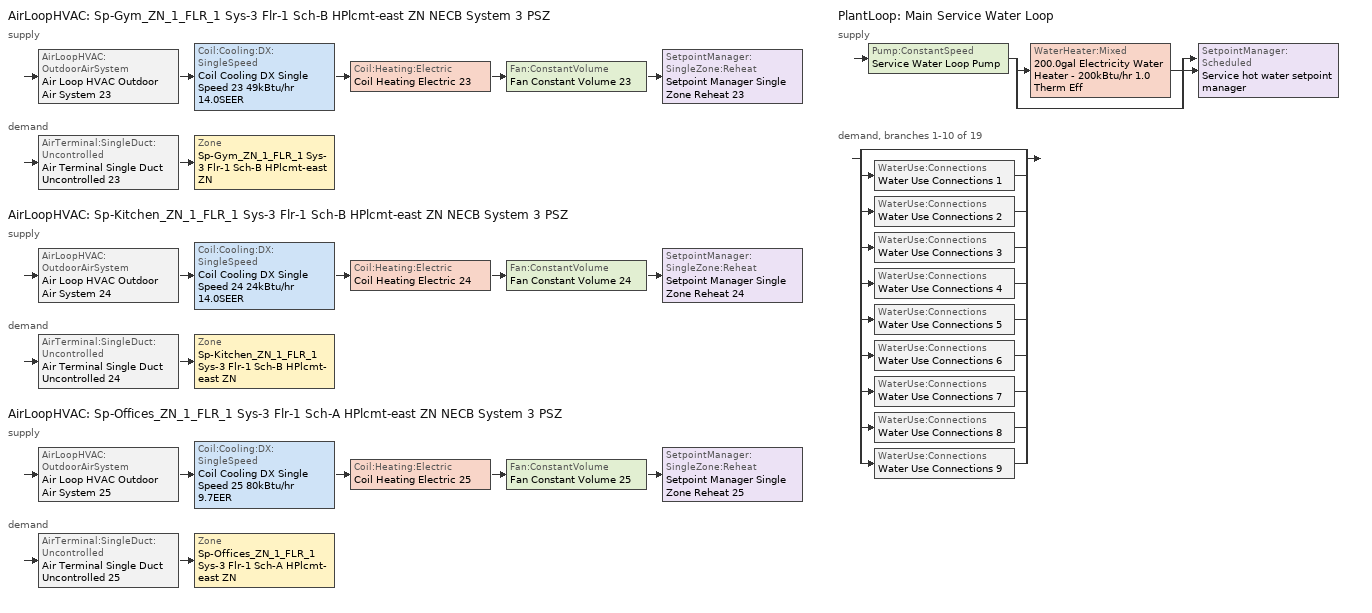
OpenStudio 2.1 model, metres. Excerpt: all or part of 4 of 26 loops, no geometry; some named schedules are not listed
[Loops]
AirLoopHVAC 'Sp-Gym_ZN_1_FLR_1 Sys-3 Flr-1 Sch-B HPlcmt-east ZN NECB System 3 PSZ'
 supply: AirLoopHVAC:OutdoorAirSystem 'Air Loop HVAC Outdoor Air System 23' > Coil:Cooling:DX:SingleSpeed 'Coil Cooling DX Single Speed 23 49kBtu/hr 14.0SEER' > Coil:Heating:Electric 'Coil Heating Electric 23' > Fan:ConstantVolume 'Fan Constant Volume 23' > SetpointManager:SingleZone:Reheat 'Setpoint Manager Single Zone Reheat 23'
 demand: AirTerminal:SingleDuct:Uncontrolled 'Air Terminal Single Duct Uncontrolled 23' > Zone 'Sp-Gym_ZN_1_FLR_1 Sys-3 Flr-1 Sch-B HPlcmt-east ZN'
AirLoopHVAC 'Sp-Kitchen_ZN_1_FLR_1 Sys-3 Flr-1 Sch-B HPlcmt-east ZN NECB System 3 PSZ'
 supply: AirLoopHVAC:OutdoorAirSystem 'Air Loop HVAC Outdoor Air System 24' > Coil:Cooling:DX:SingleSpeed 'Coil Cooling DX Single Speed 24 24kBtu/hr 14.0SEER' > Coil:Heating:Electric 'Coil Heating Electric 24' > Fan:ConstantVolume 'Fan Constant Volume 24' > SetpointManager:SingleZone:Reheat 'Setpoint Manager Single Zone Reheat 24'
 demand: AirTerminal:SingleDuct:Uncontrolled 'Air Terminal Single Duct Uncontrolled 24' > Zone 'Sp-Kitchen_ZN_1_FLR_1 Sys-3 Flr-1 Sch-B HPlcmt-east ZN'
AirLoopHVAC 'Sp-Offices_ZN_1_FLR_1 Sys-3 Flr-1 Sch-A HPlcmt-east ZN NECB System 3 PSZ'
 supply: AirLoopHVAC:OutdoorAirSystem 'Air Loop HVAC Outdoor Air System 25' > Coil:Cooling:DX:SingleSpeed 'Coil Cooling DX Single Speed 25 80kBtu/hr 9.7EER' > Coil:Heating:Electric 'Coil Heating Electric 25' > Fan:ConstantVolume 'Fan Constant Volume 25' > SetpointManager:SingleZone:Reheat 'Setpoint Manager Single Zone Reheat 25'
 demand: AirTerminal:SingleDuct:Uncontrolled 'Air Terminal Single Duct Uncontrolled 25' > Zone 'Sp-Offices_ZN_1_FLR_1 Sys-3 Flr-1 Sch-A HPlcmt-east ZN'
PlantLoop 'Main Service Water Loop'
 supply: Pump:ConstantSpeed 'Service Water Loop Pump' > split
  | WaterHeater:Mixed '200.0gal Electricity Water Heater - 200kBtu/hr 1.0 Therm Eff'
  | bypass
  join > SetpointManager:Scheduled 'Service hot water setpoint manager'
 demand, branches 1-10 of 19: split
  | bypass
  | WaterUse:Connections 'Water Use Connections 1'
  | WaterUse:Connections 'Water Use Connections 2'
  | WaterUse:Connections 'Water Use Connections 3'
  | WaterUse:Connections 'Water Use Connections 4'
  | WaterUse:Connections 'Water Use Connections 5'
  | WaterUse:Connections 'Water Use Connections 6'
  | WaterUse:Connections 'Water Use Connections 7'
  | WaterUse:Connections 'Water Use Connections 8'
  | WaterUse:Connections 'Water Use Connections 9'
[Sizing:Zone] Zone Cooling Design Supply Air Temperature Input Method=SupplyAirTemperature; Zone Cooling Design Supply Air Temperature {C}=13; Zone Cooling Design Supply Air Temperature Difference {deltaC}=11.11; Zone Heating Design Supply Air Temperature Input Method=SupplyAirTemperature; Zone Heating Design Supply Air Temperature {C}=43; Zone Heating Design Supply Air Temperature Difference {deltaC}=11.11; Zone Cooling Design Supply Air Humidity Ratio {kg-H2O/kg-air}=0.0085; Zone Heating Design Supply Air Humidity Ratio {kg-H2O/kg-air}=0.008; Zone Heating Sizing Factor=1.3; Zone Cooling Sizing Factor=1.1; Cooling Design Air Flow Method=DesignDay; Heating Design Air Flow Method=DesignDay; Account for Dedicated Outdoor Air System=No; Dedicated Outdoor Air System Control Strategy=NeutralSupplyAir; Dedicated Outdoor Air Low Setpoint Temperature for Design {C}=autosize; Dedicated Outdoor Air High Setpoint Temperature for Design {C}=autosize
Sp-Gym_ZN_1_FLR_1 Sys-3 Flr-1 Sch-B HPlcmt-east ZN; Sp-Kitchen_ZN_1_FLR_1 Sys-3 Flr-1 Sch-B HPlcmt-east ZN; Sp-Offices_ZN_1_FLR_1 Sys-3 Flr-1 Sch-A HPlcmt-east ZN
[Zone equipment]
Sp-Gym_ZN_1_FLR_1 Sys-3 Flr-1 Sch-B HPlcmt-east ZN: Air Terminal Single Duct Uncontrolled 23, Zone HVAC Baseboard Convective Electric 23
Sp-Kitchen_ZN_1_FLR_1 Sys-3 Flr-1 Sch-B HPlcmt-east ZN: Air Terminal Single Duct Uncontrolled 24, Zone HVAC Baseboard Convective Electric 24
Sp-Offices_ZN_1_FLR_1 Sys-3 Flr-1 Sch-A HPlcmt-east ZN: Air Terminal Single Duct Uncontrolled 25, Zone HVAC Baseboard Convective Electric 25
[AirLoopHVAC] Design Supply Air Flow Rate {m3/s}=AutoSize
Name | Availability Schedule | Availability Manager
Sp-Gym_ZN_1_FLR_1 Sys-3 Flr-1 Sch-B HPlcmt-east ZN NECB System 3 PSZ | Sp-Gym_ZN_1_FLR_1 Sys-3 Flr-1 Sch-B HPlcmt-east ZN NECB System 3 PSZ Occ Sch | Availability Manager Night Cycle 13
Sp-Kitchen_ZN_1_FLR_1 Sys-3 Flr-1 Sch-B HPlcmt-east ZN NECB System 3 PSZ | Sp-Kitchen_ZN_1_FLR_1 Sys-3 Flr-1 Sch-B HPlcmt-east ZN NECB System 3 PSZ Occ Sch | Availability Manager Night Cycle 14
Sp-Offices_ZN_1_FLR_1 Sys-3 Flr-1 Sch-A HPlcmt-east ZN NECB System 3 PSZ | Sp-Offices_ZN_1_FLR_1 Sys-3 Flr-1 Sch-A HPlcmt-east ZN NECB System 3 PSZ Occ Sch | Availability Manager Night Cycle 25
[Sizing:System] Type of Load to Size On=Sensible; Design Outdoor Air Flow Rate {m3/s}=Autosize; Minimum System Air Flow Ratio=1; Preheat Design Temperature {C}=7; Preheat Design Humidity Ratio {kg-H2O/kg-Air}=0.008; Precool Design Temperature {C}=13; Precool Design Humidity Ratio {kg-H2O/kg-Air}=0.008; Central Cooling Design Supply Air Temperature {C}=13; Central Heating Design Supply Air Temperature {C}=43; Sizing Option=NonCoincident; 100% Outdoor Air in Cooling=No; 100% Outdoor Air in Heating=No; Central Cooling Design Supply Air Humidity Ratio {kg-H2O/kg-Air}=0.0085; Central Heating Design Supply Air Humidity Ratio {kg-H2O/kg-Air}=0.008; Cooling Design Air Flow Method=DesignDay; Cooling Design Air Flow Rate {m3/s}=0; Heating Design Air Flow Method=DesignDay; Heating Design Air Flow Rate {m3/s}=0; System Outdoor Air Method=ZoneSum; Zone Maximum Outdoor Air Fraction=1; Cooling Supply Air Flow Rate Per Floor Area {m3/s-m2}=0.00996765; Cooling Fraction of Autosized Cooling Supply Air Flow Rate=1; Cooling Supply Air Flow Rate Per Unit Cooling Capacity {m3/s-W}=3.94755e-05; Heating Supply Air Flow Rate Per Floor Area {m3/s-m2}=0.00996765; Heating Fraction of Autosized Heating Supply Air Flow Rate=1; Heating Fraction of Autosized Cooling Supply Air Flow Rate=1; Heating Supply Air Flow Rate Per Unit Heating Capacity {m3/s-W}=3.15882e-05; Cooling Design Capacity Method=CoolingDesignCapacity; Cooling Design Capacity {W}=autosize; Cooling Design Capacity Per Floor Area {W/m2}=234.7; Fraction of Autosized Cooling Design Capacity=1; Heating Design Capacity Method=HeatingDesignCapacity; Heating Design Capacity {W}=autosize; Heating Design Capacity Per Floor Area {W/m2}=157; Fraction of Autosized Heating Design Capacity=1; Central Cooling Capacity Control Method=OnOff
Sp-Gym_ZN_1_FLR_1 Sys-3 Flr-1 Sch-B HPlcmt-east ZN NECB System 3 PSZ; Sp-Kitchen_ZN_1_FLR_1 Sys-3 Flr-1 Sch-B HPlcmt-east ZN NECB System 3 PSZ; Sp-Offices_ZN_1_FLR_1 Sys-3 Flr-1 Sch-A HPlcmt-east ZN NECB System 3 PSZ
[Fan:ConstantVolume] Availability Schedule=Always On Discrete; Fan Efficiency=0.39975; Pressure Rise {Pa}=640; Maximum Flow Rate {m3/s}=AutoSize; Motor Efficiency=0.615
Fan Constant Volume 23; Fan Constant Volume 24; Fan Constant Volume 25
[Coil:Heating:Electric] Availability Schedule=Always On Discrete
Coil Heating Electric 23; Coil Heating Electric 24; Coil Heating Electric 25
[Coil:Cooling:DX:SingleSpeed] Availability Schedule=Always On Discrete; Rated Total Cooling Capacity {W}=autosize; Rated Sensible Heat Ratio=autosize; Rated Air Flow Rate {m3/s}=autosize; Rated Evaporator Fan Power Per Volume Flow Rate {W/(m3/s)}=773.3; Condenser Type=AirCooled; Evaporative Condenser Effectiveness=0; Evaporative Condenser Air Flow Rate {m3/s}=Autosize; Evaporative Condenser Pump Rated Power Consumption {W}=Autosize; Crankcase Heater Capacity {W}=0; Maximum Outdoor Dry-Bulb Temperature for Crankcase Heater Operation {C}=0; Basin Heater Capacity {W/K}=0; Basin Heater Setpoint Temperature {C}=10
Name | Rated COP {W/W} | Total Cooling Capacity Function of Temperature Curve | Total Cooling Capacity Function of Flow Fraction Curve | Energy Input Ratio Function of Temperature Curve | Energy Input Ratio Function of Flow Fraction Curve | Part Load Fraction Correlation Curve
Coil Cooling DX Single Speed 23 49kBtu/hr 14.0SEER | 3.8248 | DXCOOL-NECB2011-REF-CAPFT 15 | DXCOOL-NECB2011-REF-CAPFFLOW 15 | DXCOOL-NECB2011-REF-COOLEIRFT 15 | DXCOOL-NECB2011-REF-COOLEIRFFLOW 15 | DXCOOL-NECB2011-REF-COOLPLFFPLR 15
Coil Cooling DX Single Speed 24 24kBtu/hr 14.0SEER | 3.8248 | DXCOOL-NECB2011-REF-CAPFT 16 | DXCOOL-NECB2011-REF-CAPFFLOW 16 | DXCOOL-NECB2011-REF-COOLEIRFT 16 | DXCOOL-NECB2011-REF-COOLEIRFFLOW 16 | DXCOOL-NECB2011-REF-COOLPLFFPLR 16
Coil Cooling DX Single Speed 25 80kBtu/hr 9.7EER | 3.33966 | DXCOOL-NECB2011-REF-CAPFT 17 | DXCOOL-NECB2011-REF-CAPFFLOW 17 | DXCOOL-NECB2011-REF-COOLEIRFT 17 | DXCOOL-NECB2011-REF-COOLEIRFFLOW 17 | DXCOOL-NECB2011-REF-COOLPLFFPLR 17
[Controller:OutdoorAir] Minimum Outdoor Air Flow Rate {m3/s}=0; Maximum Outdoor Air Flow Rate {m3/s}=Autosize; Economizer Control Action Type=ModulateFlow; Lockout Type=NoLockout; Minimum Limit Type=FixedMinimum; High Humidity Control=No; Heat Recovery Bypass Control Type=BypassWhenWithinEconomizerLimits
Name | Economizer Control Type | Economizer Maximum Limit Dry-Bulb Temperature {C} | Economizer Maximum Limit Enthalpy {J/kg} | Economizer Minimum Limit Dry-Bulb Temperature {C} | Minimum Outdoor Air Schedule | Controller Mechanical Ventilation
Controller Outdoor Air 23 | NoEconomizer | 28 | 64000 | -100 | Sp-Gym_ZN_1_FLR_1 Sys-3 Flr-1 Sch-B HPlcmt-east ZN NECB System 3 PSZ Occ Sch | Controller Mechanical Ventilation 23
Controller Outdoor Air 24 | NoEconomizer | 28 | 64000 | -100 | Sp-Kitchen_ZN_1_FLR_1 Sys-3 Flr-1 Sch-B HPlcmt-east ZN NECB System 3 PSZ Occ Sch | Controller Mechanical Ventilation 24
Controller Outdoor Air 25 | DifferentialEnthalpy |  |  |  | Sp-Offices_ZN_1_FLR_1 Sys-3 Flr-1 Sch-A HPlcmt-east ZN NECB System 3 PSZ Occ Sch | Controller Mechanical Ventilation 25
[Controller:MechanicalVentilation] Availability Schedule=Always On Discrete; System Outdoor Air Method=ZoneSum
Controller Mechanical Ventilation 23; Controller Mechanical Ventilation 24; Controller Mechanical Ventilation 25
[AirLoopHVAC:OutdoorAirSystem]
Name | Controller
Air Loop HVAC Outdoor Air System 23 | Controller Outdoor Air 23
Air Loop HVAC Outdoor Air System 24 | Controller Outdoor Air 24
Air Loop HVAC Outdoor Air System 25 | Controller Outdoor Air 25
[SetpointManager:SingleZone:Reheat] Minimum Supply Air Temperature {C}=13; Maximum Supply Air Temperature {C}=43
Name | Control Zone
Setpoint Manager Single Zone Reheat 23 | Sp-Gym_ZN_1_FLR_1 Sys-3 Flr-1 Sch-B HPlcmt-east ZN
Setpoint Manager Single Zone Reheat 24 | Sp-Kitchen_ZN_1_FLR_1 Sys-3 Flr-1 Sch-B HPlcmt-east ZN
Setpoint Manager Single Zone Reheat 25 | Sp-Offices_ZN_1_FLR_1 Sys-3 Flr-1 Sch-A HPlcmt-east ZN
[AirTerminal:SingleDuct:Uncontrolled] Availability Schedule=Always On Discrete; Maximum Air Flow Rate {m3/s}=AutoSize
Air Terminal Single Duct Uncontrolled 23; Air Terminal Single Duct Uncontrolled 24; Air Terminal Single Duct Uncontrolled 25
[ZoneHVAC:Baseboard:Convective:Electric] Availability Schedule=Always On Discrete; Nominal Capacity {W}=autosize; Efficiency=1
Zone HVAC Baseboard Convective Electric 23; Zone HVAC Baseboard Convective Electric 24; Zone HVAC Baseboard Convective Electric 25
[PlantLoop]
Main Service Water Loop: Maximum Loop Temperature {C}=60; Minimum Loop Temperature {C}=10; Plant Loop Volume {m3}=Autocalculate; Load Distribution Scheme=Optimal
[Sizing:Plant]
Main Service Water Loop: Loop Type=Heating; Design Loop Exit Temperature {C}=60; Loop Design Temperature Difference {deltaC}=5; Sizing Option=NonCoincident; Zone Timesteps in Averaging Window=1; Coincident Sizing Factor Mode=None
[SetpointManager:Scheduled]
Service hot water setpoint manager: Control Variable=Temperature; Schedule=Service Water Loop Temp - 140F
[Pump:ConstantSpeed]
Service Water Loop Pump: Rated Flow Rate {m3/s}=autosize; Rated Pump Head {Pa}=29891; Rated Power Consumption {W}=autosize; Motor Efficiency=0.7; Fraction of Motor Inefficiencies to Fluid Stream=0; Pump Control Type=Intermittent
[WaterHeater:Mixed]
200.0gal Electricity Water Heater - 200kBtu/hr 1.0 Therm Eff: Tank Volume {m3}=0.757082; Setpoint Temperature Schedule=Service Water Loop Temp - 140F; Deadband Temperature Difference {deltaC}=2; Maximum Temperature Limit {C}=82.2222; Heater Control Type=Cycle; Heater Maximum Capacity {W}=58614.2; Heater Fuel Type=Electricity; Heater Thermal Efficiency=1; Off Cycle Parasitic Fuel Consumption Rate {W}=783.965; Off Cycle Parasitic Fuel Type=Electricity; Off Cycle Parasitic Heat Fraction to Tank=0.8; On Cycle Parasitic Fuel Consumption Rate {W}=783.965; On Cycle Parasitic Fuel Type=Electricity; On Cycle Parasitic Heat Fraction to Tank=0; Ambient Temperature Indicator=Schedule; Ambient Temperature Schedule=Water Heater Ambient Temp Schedule - 70F; Off Cycle Loss Coefficient to Ambient Temperature {W/K}=3.88091; On Cycle Loss Coefficient to Ambient Temperature {W/K}=3.88091; Use Side Effectiveness=1; Source Side Effectiveness=1; Use Side Design Flow Rate {m3/s}=autosize; Source Side Design Flow Rate {m3/s}=autosize; Indirect Water Heating Recovery Time {hr}=1.5
[WaterUse:Connections]
Name | Water Use Equipment Name 1
Water Use Connections 1 | Cafeteria_zn_1_flr_1 Service Water Use 0.24gal/min
Water Use Connections 2 | Computer_class_zn_1_flr_1 Service Water Use 0.12gal/min
Water Use Connections 3 | Corner_class_1_pod_1_zn_1_flr_1 Service Water Use 0.07gal/min
Water Use Connections 4 | Corner_class_1_pod_2_zn_1_flr_1 Service Water Use 0.07gal/min
Water Use Connections 5 | Corner_class_1_pod_3_zn_1_flr_1 Service Water Use 0.07gal/min
Water Use Connections 6 | Corner_class_2_pod_1_zn_1_flr_1 Service Water Use 0.07gal/min
Water Use Connections 7 | Corner_class_2_pod_2_zn_1_flr_1 Service Water Use 0.07gal/min
Water Use Connections 8 | Corner_class_2_pod_3_zn_1_flr_1 Service Water Use 0.07gal/min
Water Use Connections 9 | Mult_class_1_pod_1_zn_1_flr_1 Service Water Use 0.35gal/min
[WaterUse:Equipment:Definition]
Name | Peak Flow Rate {m3/s} | Target Temperature Schedule | Sensible Fraction Schedule | Latent Fraction Schedule
Cafeteria_zn_1_flr_1 Service Water Use Def 0.24gal/min | 1.52835e-05 | Schedule Ruleset 5 | Schedule Ruleset 3 | Schedule Ruleset 4
Computer_class_zn_1_flr_1 Service Water Use Def 0.12gal/min | 7.55588e-06 | Schedule Ruleset 8 | Schedule Ruleset 6 | Schedule Ruleset 7
Corner_class_1_pod_1_zn_1_flr_1 Service Water Use Def 0.07gal/min | 4.61748e-06 | Schedule Ruleset 11 | Schedule Ruleset 9 | Schedule Ruleset 10
Corner_class_1_pod_2_zn_1_flr_1 Service Water Use Def 0.07gal/min | 4.61748e-06 | Schedule Ruleset 14 | Schedule Ruleset 12 | Schedule Ruleset 13
Corner_class_1_pod_3_zn_1_flr_1 Service Water Use Def 0.07gal/min | 4.61748e-06 | Schedule Ruleset 17 | Schedule Ruleset 15 | Schedule Ruleset 16
Corner_class_2_pod_1_zn_1_flr_1 Service Water Use Def 0.07gal/min | 4.61748e-06 | Schedule Ruleset 20 | Schedule Ruleset 18 | Schedule Ruleset 19
Corner_class_2_pod_2_zn_1_flr_1 Service Water Use Def 0.07gal/min | 4.61748e-06 | Schedule Ruleset 23 | Schedule Ruleset 21 | Schedule Ruleset 22
Corner_class_2_pod_3_zn_1_flr_1 Service Water Use Def 0.07gal/min | 4.61748e-06 | Schedule Ruleset 26 | Schedule Ruleset 24 | Schedule Ruleset 25
Mult_class_1_pod_1_zn_1_flr_1 Service Water Use Def 0.35gal/min | 2.22479e-05 | Schedule Ruleset 29 | Schedule Ruleset 27 | Schedule Ruleset 28
[WaterUse:Equipment]
Name | Water Use Equipment Definition | Space | Flow Rate Fraction Schedule
Cafeteria_zn_1_flr_1 Service Water Use 0.24gal/min | Cafeteria_zn_1_flr_1 Service Water Use Def 0.24gal/min | Cafeteria_ZN_1_FLR_1 | NECB-C-Service Water Heating
Computer_class_zn_1_flr_1 Service Water Use 0.12gal/min | Computer_class_zn_1_flr_1 Service Water Use Def 0.12gal/min | Computer_Class_ZN_1_FLR_1 | NECB-D-Service Water Heating
Corner_class_1_pod_1_zn_1_flr_1 Service Water Use 0.07gal/min | Corner_class_1_pod_1_zn_1_flr_1 Service Water Use Def 0.07gal/min | Corner_Class_1_Pod_1_ZN_1_FLR_1 | NECB-D-Service Water Heating
Corner_class_1_pod_2_zn_1_flr_1 Service Water Use 0.07gal/min | Corner_class_1_pod_2_zn_1_flr_1 Service Water Use Def 0.07gal/min | Corner_Class_1_Pod_2_ZN_1_FLR_1 | NECB-D-Service Water Heating
Corner_class_1_pod_3_zn_1_flr_1 Service Water Use 0.07gal/min | Corner_class_1_pod_3_zn_1_flr_1 Service Water Use Def 0.07gal/min | Corner_Class_1_Pod_3_ZN_1_FLR_1 | NECB-D-Service Water Heating
Corner_class_2_pod_1_zn_1_flr_1 Service Water Use 0.07gal/min | Corner_class_2_pod_1_zn_1_flr_1 Service Water Use Def 0.07gal/min | Corner_Class_2_Pod_1_ZN_1_FLR_1 | NECB-D-Service Water Heating
Corner_class_2_pod_2_zn_1_flr_1 Service Water Use 0.07gal/min | Corner_class_2_pod_2_zn_1_flr_1 Service Water Use Def 0.07gal/min | Corner_Class_2_Pod_2_ZN_1_FLR_1 | NECB-D-Service Water Heating
Corner_class_2_pod_3_zn_1_flr_1 Service Water Use 0.07gal/min | Corner_class_2_pod_3_zn_1_flr_1 Service Water Use Def 0.07gal/min | Corner_Class_2_Pod_3_ZN_1_FLR_1 | NECB-D-Service Water Heating
Mult_class_1_pod_1_zn_1_flr_1 Service Water Use 0.35gal/min | Mult_class_1_pod_1_zn_1_flr_1 Service Water Use Def 0.35gal/min | Mult_Class_1_Pod_1_ZN_1_FLR_1 | NECB-D-Service Water Heating
[AvailabilityManager:NightCycle] Control Type=CycleOnAny; Thermostat Tolerance {deltaC}=1; Cycling Run Time {s}=3600
Availability Manager Night Cycle 13; Availability Manager Night Cycle 14; Availability Manager Night Cycle 25
[Schedule:Ruleset]
Name | Default Day Schedule | Summer Design Day Schedule | Winter Design Day Schedule
Service Water Loop Temp - 140F | Service Water Loop Temp - 140F Default
Water Heater Ambient Temp Schedule - 70F | Water Heater Ambient Temp Schedule - 70F Default
NECB-C-Service Water Heating | NECB-C-Service Water Heating Default
NECB-D-Service Water Heating | NECB-D-Service Water Heating Default
Sp-Gym_ZN_1_FLR_1 Sys-3 Flr-1 Sch-B HPlcmt-east ZN NECB System 3 PSZ Occ Sch | Sp-Gym_ZN_1_FLR_1 Sys-3 Flr-1 Sch-B HPlcmt-east ZN NECB System 3 PSZ Occ Sch Default | Sp-Gym_ZN_1_FLR_1 Sys-3 Flr-1 Sch-B HPlcmt-east ZN NECB System 3 PSZ Occ Sch Summer Design Day | Sp-Gym_ZN_1_FLR_1 Sys-3 Flr-1 Sch-B HPlcmt-east ZN NECB System 3 PSZ Occ Sch Winter Design Day
Sp-Kitchen_ZN_1_FLR_1 Sys-3 Flr-1 Sch-B HPlcmt-east ZN NECB System 3 PSZ Occ Sch | Sp-Kitchen_ZN_1_FLR_1 Sys-3 Flr-1 Sch-B HPlcmt-east ZN NECB System 3 PSZ Occ Sch Default | Sp-Kitchen_ZN_1_FLR_1 Sys-3 Flr-1 Sch-B HPlcmt-east ZN NECB System 3 PSZ Occ Sch Summer Design Day | Sp-Kitchen_ZN_1_FLR_1 Sys-3 Flr-1 Sch-B HPlcmt-east ZN NECB System 3 PSZ Occ Sch Winter Design Day
Sp-Offices_ZN_1_FLR_1 Sys-3 Flr-1 Sch-A HPlcmt-east ZN NECB System 3 PSZ Occ Sch | Sp-Offices_ZN_1_FLR_1 Sys-3 Flr-1 Sch-A HPlcmt-east ZN NECB System 3 PSZ Occ Sch Default | Sp-Offices_ZN_1_FLR_1 Sys-3 Flr-1 Sch-A HPlcmt-east ZN NECB System 3 PSZ Occ Sch Summer Design Day | Sp-Offices_ZN_1_FLR_1 Sys-3 Flr-1 Sch-A HPlcmt-east ZN NECB System 3 PSZ Occ Sch Winter Design Day
[Schedule:Day]
Sp-Gym_ZN_1_FLR_1 Sys-3 Flr-1 Sch-B HPlcmt-east ZN NECB System 3 PSZ Occ Sch Default; Sp-Gym_ZN_1_FLR_1 Sys-3 Flr-1 Sch-B HPlcmt-east ZN NECB System 3 PSZ Occ Sch Winter Design Day; Sp-Gym_ZN_1_FLR_1 Sys-3 Flr-1 Sch-B HPlcmt-east ZN NECB System 3 PSZ Occ Sch Summer Design Day: 24, 0, 1
[Schedule:Rule] Schedule Ruleset=Sp-Gym_ZN_1_FLR_1 Sys-3 Flr-1 Sch-B HPlcmt-east ZN NECB System 3 PSZ Occ Sch; Date Specification Type=DateRange; Start Month=1; Start Day=1; End Month=12
Sp-Gym_ZN_1_FLR_1 Sys-3 Flr-1 Sch-B HPlcmt-east ZN NECB System 3 PSZ Occ Sch Monday Rule: Rule Order=6; Day Schedule=Sp-Gym_ZN_1_FLR_1 Sys-3 Flr-1 Sch-B HPlcmt-east ZN NECB System 3 PSZ Occ Sch Monday; Apply Monday=Yes; End Day=25
Sp-Gym_ZN_1_FLR_1 Sys-3 Flr-1 Sch-B HPlcmt-east ZN NECB System 3 PSZ Occ Sch Tuesday Rule: Rule Order=5; Day Schedule=Sp-Gym_ZN_1_FLR_1 Sys-3 Flr-1 Sch-B HPlcmt-east ZN NECB System 3 PSZ Occ Sch Tuesday; End Day=26; Apply Tuesday=Yes
Sp-Gym_ZN_1_FLR_1 Sys-3 Flr-1 Sch-B HPlcmt-east ZN NECB System 3 PSZ Occ Sch Wednesday Rule: Rule Order=4; Day Schedule=Sp-Gym_ZN_1_FLR_1 Sys-3 Flr-1 Sch-B HPlcmt-east ZN NECB System 3 PSZ Occ Sch Wednesday; End Day=27; Apply Wednesday=Yes
Sp-Gym_ZN_1_FLR_1 Sys-3 Flr-1 Sch-B HPlcmt-east ZN NECB System 3 PSZ Occ Sch Thursday Rule: Rule Order=3; Day Schedule=Sp-Gym_ZN_1_FLR_1 Sys-3 Flr-1 Sch-B HPlcmt-east ZN NECB System 3 PSZ Occ Sch Thursday; End Day=28; Apply Thursday=Yes
Sp-Gym_ZN_1_FLR_1 Sys-3 Flr-1 Sch-B HPlcmt-east ZN NECB System 3 PSZ Occ Sch Friday Rule: Rule Order=2; Day Schedule=Sp-Gym_ZN_1_FLR_1 Sys-3 Flr-1 Sch-B HPlcmt-east ZN NECB System 3 PSZ Occ Sch Friday; End Day=29; Apply Friday=Yes
Sp-Gym_ZN_1_FLR_1 Sys-3 Flr-1 Sch-B HPlcmt-east ZN NECB System 3 PSZ Occ Sch Saturday Rule: Rule Order=1; Day Schedule=Sp-Gym_ZN_1_FLR_1 Sys-3 Flr-1 Sch-B HPlcmt-east ZN NECB System 3 PSZ Occ Sch Saturday; End Day=30; Apply Saturday=Yes
[Schedule:Constant]
Always On Discrete: Value=1
[Curve:Biquadratic] Minimum Value of x=13; Maximum Value of x=24; Minimum Value of y=24; Maximum Value of y=46
Name | Coefficient1 Constant | Coefficient2 x | Coefficient3 x**2 | Coefficient4 y | Coefficient5 y**2 | Coefficient6 x*y
DXCOOL-NECB2011-REF-CAPFT 15; DXCOOL-NECB2011-REF-CAPFT 16; DXCOOL-NECB2011-REF-CAPFT 17 | 0.867905 | 0.0142459 | 0.00055436 | -0.0075575 | 3.3e-05 | -0.0001918
DXCOOL-NECB2011-REF-COOLEIRFT 15; DXCOOL-NECB2011-REF-COOLEIRFT 16; DXCOOL-NECB2011-REF-COOLEIRFT 17 | 0.116936 | 0.0284933 | -0.0004112 | 0.0214108 | 0.00016103 | -0.0006791
[Curve:Quadratic] Coefficient1 Constant=1; Coefficient2 x=0; Coefficient3 x**2=0; Minimum Value of x=0; Maximum Value of x=1
DXCOOL-NECB2011-REF-CAPFFLOW 15; DXCOOL-NECB2011-REF-COOLEIRFFLOW 15; DXCOOL-NECB2011-REF-CAPFFLOW 16; DXCOOL-NECB2011-REF-COOLEIRFFLOW 16; DXCOOL-NECB2011-REF-CAPFFLOW 17; DXCOOL-NECB2011-REF-COOLEIRFFLOW 17
[Curve:Cubic] Coefficient1 Constant=0.0277; Coefficient2 x=4.9151; Coefficient3 x**2=-8.184; Coefficient4 x**3=4.2702; Minimum Value of x=0.7; Maximum Value of x=1
DXCOOL-NECB2011-REF-COOLPLFFPLR 15; DXCOOL-NECB2011-REF-COOLPLFFPLR 16; DXCOOL-NECB2011-REF-COOLPLFFPLR 17
